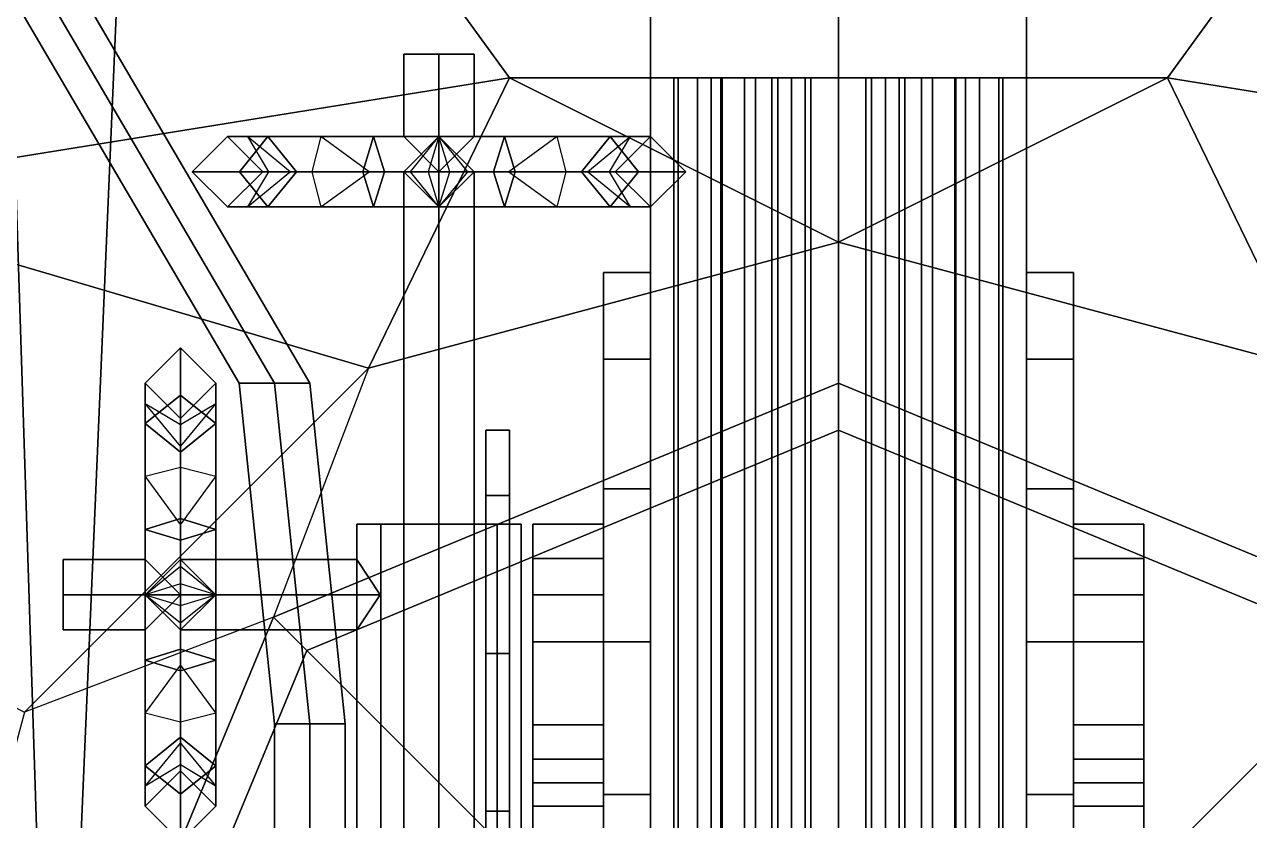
# Model space of a CAD drawing. Header units: millimetres. Extents: x -2.4 to 2.4, y -20 to 53.1.
# Drawn here: x -0.346 to 0.175, y -8.596 to -8.257 of the extents above; entities that cross this region are included whole.
import ezdxf

# ---------------------------------------------------------------- set-up
doc = ezdxf.new("R2010")
doc.units = ezdxf.units.MM
for name, color, linetype in [('gun', 1, 'Continuous'), ('sleeve', 5, 'Continuous'), ('superstructure', 3, 'Continuous'), ('turret', 2, 'Continuous')]:
    doc.layers.add(name, color=color, linetype=linetype)

msp = doc.modelspace()

# ---------------------------------------------------------------- linework, layer by layer
for points in [[(-1.04, -5.51, -0.9), (-0.19, -5.51, -0.99), (-0.33, -8.78, -0.99), (-0.77, -8.78, -0.9)], [(-0.19, -5.51, -0.99), (0, -5.51, -0.99), (0, -8.78, -0.99), (-0.33, -8.78, -0.99)], [(0.33, -8.78, -0.99), (0, -8.78, -0.99), (0, -5.51, -0.99), (0.19, -5.51, -0.99)]]:
    msp.add_3dface(points)
at = {"layer": 'gun'}
for points in [[(-0.08, -7.7, 4.27), (-0.08, -7.81, 4.27), (-0.08, -8.28, 4.55), (-0.08, -7.7, 4.55)], [(-0.08, -7.7, 4.55), (-0.08, -8.28, 4.55), (0.08, -8.28, 4.55), (0.08, -7.7, 4.55)], [(0.08, -8.28, 4.55), (0.08, -7.81, 4.27), (0.08, -7.7, 4.27), (0.08, -7.7, 4.55)], [(-0.08, -7.81, 4.27), (-0.08, -7.85, 4.23), (-0.08, -8.28, 4.23), (-0.08, -8.28, 4.55)], [(0.08, -8.28, 4.23), (0.08, -7.85, 4.23), (0.08, -7.81, 4.27), (0.08, -8.28, 4.55)], [(-0.08, -8.28, 4.23), (-0.08, -7.85, 4.23), (0.08, -7.85, 4.23), (0.08, -8.28, 4.23)], [(-0.08, -8.28, 4.55), (-0.08, -8.28, 4.23), (0.08, -8.28, 4.23), (0.08, -8.28, 4.55)], [(-0.06, -8.82, 4.29), (-0.05414, -8.82, 4.30414), (-0.05414, -8.28, 4.30414), (-0.06, -8.28, 4.29)], [(-0.05414, -8.82, 4.27586), (-0.06, -8.82, 4.29), (-0.06, -8.28, 4.29), (-0.05414, -8.28, 4.27586)], [(-0.05414, -8.82, 4.30414), (-0.04, -8.82, 4.31), (-0.04, -8.28, 4.31), (-0.05414, -8.28, 4.30414)], [(-0.04, -8.82, 4.27), (-0.05414, -8.82, 4.27586), (-0.05414, -8.28, 4.27586), (-0.04, -8.28, 4.27)], [(-0.05, -8.92, 4.39), (-0.03536, -8.92, 4.42536), (-0.03536, -8.28, 4.42536), (-0.05, -8.28, 4.39)], [(-0.03536, -8.92, 4.35464), (-0.05, -8.92, 4.39), (-0.05, -8.28, 4.39), (-0.03536, -8.28, 4.35464)], [(-0.04, -8.82, 4.31), (-0.02586, -8.82, 4.30414), (-0.02586, -8.28, 4.30414), (-0.04, -8.28, 4.31)], [(-0.02586, -8.82, 4.27586), (-0.04, -8.82, 4.27), (-0.04, -8.28, 4.27), (-0.02586, -8.28, 4.27586)], [(-0.03536, -8.92, 4.42536), (0, -8.92, 4.44), (0, -8.28, 4.44), (-0.03536, -8.28, 4.42536)], [(0, -8.92, 4.34), (-0.03536, -8.92, 4.35464), (-0.03536, -8.28, 4.35464), (0, -8.28, 4.34)], [(-0.02586, -8.82, 4.30414), (-0.02, -8.82, 4.29), (-0.02, -8.28, 4.29), (-0.02586, -8.28, 4.30414)], [(-0.02, -8.82, 4.29), (-0.02586, -8.82, 4.27586), (-0.02586, -8.28, 4.27586), (-0.02, -8.28, 4.29)], [(-0.02, -8.82, 4.5), (-0.01414, -8.82, 4.51414), (-0.01414, -8.28, 4.51414), (-0.02, -8.28, 4.5)], [(-0.01414, -8.82, 4.48586), (-0.02, -8.82, 4.5), (-0.02, -8.28, 4.5), (-0.01414, -8.28, 4.48586)], [(-0.01414, -8.82, 4.51414), (0, -8.82, 4.52), (0, -8.28, 4.52), (-0.01414, -8.28, 4.51414)], [(0, -8.82, 4.48), (-0.01414, -8.82, 4.48586), (-0.01414, -8.28, 4.48586), (0, -8.28, 4.48)], [(0, -8.82, 4.52), (0.01414, -8.82, 4.51414), (0.01414, -8.28, 4.51414), (0, -8.28, 4.52)], [(0.01414, -8.82, 4.48586), (0, -8.82, 4.48), (0, -8.28, 4.48), (0.01414, -8.28, 4.48586)], [(0, -8.92, 4.44), (0.03536, -8.92, 4.42536), (0.03536, -8.28, 4.42536), (0, -8.28, 4.44)], [(0.03536, -8.92, 4.35464), (0, -8.92, 4.34), (0, -8.28, 4.34), (0.03536, -8.28, 4.35464)], [(0.01414, -8.82, 4.51414), (0.02, -8.82, 4.5), (0.02, -8.28, 4.5), (0.01414, -8.28, 4.51414)], [(0.02, -8.82, 4.5), (0.01414, -8.82, 4.48586), (0.01414, -8.28, 4.48586), (0.02, -8.28, 4.5)], [(0.02, -8.82, 4.29), (0.02586, -8.82, 4.30414), (0.02586, -8.28, 4.30414), (0.02, -8.28, 4.29)], [(0.02586, -8.82, 4.27586), (0.02, -8.82, 4.29), (0.02, -8.28, 4.29), (0.02586, -8.28, 4.27586)], [(0.02586, -8.82, 4.30414), (0.04, -8.82, 4.31), (0.04, -8.28, 4.31), (0.02586, -8.28, 4.30414)], [(0.04, -8.82, 4.27), (0.02586, -8.82, 4.27586), (0.02586, -8.28, 4.27586), (0.04, -8.28, 4.27)], [(0.03536, -8.92, 4.42536), (0.05, -8.92, 4.39), (0.05, -8.28, 4.39), (0.03536, -8.28, 4.42536)], [(0.05, -8.92, 4.39), (0.03536, -8.92, 4.35464), (0.03536, -8.28, 4.35464), (0.05, -8.28, 4.39)], [(0.04, -8.82, 4.31), (0.05414, -8.82, 4.30414), (0.05414, -8.28, 4.30414), (0.04, -8.28, 4.31)], [(0.05414, -8.82, 4.27586), (0.04, -8.82, 4.27), (0.04, -8.28, 4.27), (0.05414, -8.28, 4.27586)], [(0.05414, -8.82, 4.30414), (0.06, -8.82, 4.29), (0.06, -8.28, 4.29), (0.05414, -8.28, 4.30414)], [(0.06, -8.82, 4.29), (0.05414, -8.82, 4.27586), (0.05414, -8.28, 4.27586), (0.06, -8.28, 4.29)]]:
    msp.add_3dface(points, dxfattribs=at)
at = {"layer": 'sleeve'}
for points in [[(-0.08, -8.73, 4.29), (-0.06828, -8.73, 4.31828), (-0.06828, -8.28, 4.31828), (-0.08, -8.28, 4.29)], [(-0.06828, -8.73, 4.26172), (-0.08, -8.73, 4.29), (-0.08, -8.28, 4.29), (-0.06828, -8.28, 4.26172)], [(-0.08, -8.28, 4.29), (-0.06828, -8.28, 4.31828), (-0.04, -8.28, 4.33), (-0.06828, -8.28, 4.26172)], [(-0.07, -8.87, 4.39), (-0.0495, -8.87, 4.4395), (-0.0495, -8.28, 4.4395), (-0.07, -8.28, 4.39)], [(-0.0495, -8.87, 4.3405), (-0.07, -8.87, 4.39), (-0.07, -8.28, 4.39), (-0.0495, -8.28, 4.3405)], [(-0.0495, -8.28, 4.4395), (0.07, -8.28, 4.39), (0.0495, -8.28, 4.3405), (-0.07, -8.28, 4.39)], [(-0.07, -8.28, 4.39), (0.0495, -8.28, 4.3405), (0, -8.28, 4.32), (-0.0495, -8.28, 4.3405)], [(-0.06828, -8.73, 4.31828), (-0.04, -8.73, 4.33), (-0.04, -8.28, 4.33), (-0.06828, -8.28, 4.31828)], [(-0.04, -8.73, 4.25), (-0.06828, -8.73, 4.26172), (-0.06828, -8.28, 4.26172), (-0.04, -8.28, 4.25)], [(-0.06828, -8.28, 4.26172), (-0.04, -8.28, 4.33), (-0.01172, -8.28, 4.31828), (-0.04, -8.28, 4.25)], [(-0.0495, -8.87, 4.4395), (0, -8.87, 4.46), (0, -8.28, 4.46), (-0.0495, -8.28, 4.4395)], [(0, -8.87, 4.32), (-0.0495, -8.87, 4.3405), (-0.0495, -8.28, 4.3405), (0, -8.28, 4.32)], [(0, -8.28, 4.46), (0.0495, -8.28, 4.4395), (0.07, -8.28, 4.39), (-0.0495, -8.28, 4.4395)], [(-0.04, -8.73, 4.5), (-0.02828, -8.73, 4.52828), (-0.02828, -8.28, 4.52828), (-0.04, -8.28, 4.5)], [(-0.02828, -8.73, 4.47172), (-0.04, -8.73, 4.5), (-0.04, -8.28, 4.5), (-0.02828, -8.28, 4.47172)], [(-0.04, -8.73, 4.33), (-0.01172, -8.73, 4.31828), (-0.01172, -8.28, 4.31828), (-0.04, -8.28, 4.33)], [(-0.01172, -8.73, 4.26172), (-0.04, -8.73, 4.25), (-0.04, -8.28, 4.25), (-0.01172, -8.28, 4.26172)], [(-0.04, -8.28, 4.5), (-0.02828, -8.28, 4.52828), (0, -8.28, 4.54), (-0.02828, -8.28, 4.47172)], [(-0.04, -8.28, 4.25), (-0.01172, -8.28, 4.31828), (0, -8.28, 4.29), (-0.01172, -8.28, 4.26172)], [(-0.02828, -8.73, 4.52828), (0, -8.73, 4.54), (0, -8.28, 4.54), (-0.02828, -8.28, 4.52828)], [(0, -8.73, 4.46), (-0.02828, -8.73, 4.47172), (-0.02828, -8.28, 4.47172), (0, -8.28, 4.46)], [(-0.02828, -8.28, 4.47172), (0, -8.28, 4.54), (0.02828, -8.28, 4.52828), (0, -8.28, 4.46)], [(-0.01172, -8.73, 4.31828), (0, -8.73, 4.29), (0, -8.28, 4.29), (-0.01172, -8.28, 4.31828)], [(0, -8.73, 4.29), (-0.01172, -8.73, 4.26172), (-0.01172, -8.28, 4.26172), (0, -8.28, 4.29)], [(0, -8.73, 4.54), (0.02828, -8.73, 4.52828), (0.02828, -8.28, 4.52828), (0, -8.28, 4.54)], [(0.02828, -8.73, 4.47172), (0, -8.73, 4.46), (0, -8.28, 4.46), (0.02828, -8.28, 4.47172)], [(0, -8.87, 4.46), (0.0495, -8.87, 4.4395), (0.0495, -8.28, 4.4395), (0, -8.28, 4.46)], [(0.0495, -8.87, 4.3405), (0, -8.87, 4.32), (0, -8.28, 4.32), (0.0495, -8.28, 4.3405)], [(0, -8.73, 4.29), (0.01172, -8.73, 4.31828), (0.01172, -8.28, 4.31828), (0, -8.28, 4.29)], [(0.01172, -8.73, 4.26172), (0, -8.73, 4.29), (0, -8.28, 4.29), (0.01172, -8.28, 4.26172)], [(0, -8.28, 4.46), (0.02828, -8.28, 4.52828), (0.04, -8.28, 4.5), (0.02828, -8.28, 4.47172)], [(0, -8.28, 4.29), (0.01172, -8.28, 4.31828), (0.04, -8.28, 4.33), (0.01172, -8.28, 4.26172)], [(0.01172, -8.73, 4.31828), (0.04, -8.73, 4.33), (0.04, -8.28, 4.33), (0.01172, -8.28, 4.31828)], [(0.04, -8.73, 4.25), (0.01172, -8.73, 4.26172), (0.01172, -8.28, 4.26172), (0.04, -8.28, 4.25)], [(0.01172, -8.28, 4.26172), (0.04, -8.28, 4.33), (0.06828, -8.28, 4.31828), (0.04, -8.28, 4.25)], [(0.02828, -8.73, 4.52828), (0.04, -8.73, 4.5), (0.04, -8.28, 4.5), (0.02828, -8.28, 4.52828)], [(0.04, -8.73, 4.5), (0.02828, -8.73, 4.47172), (0.02828, -8.28, 4.47172), (0.04, -8.28, 4.5)], [(0.04, -8.73, 4.33), (0.06828, -8.73, 4.31828), (0.06828, -8.28, 4.31828), (0.04, -8.28, 4.33)], [(0.06828, -8.73, 4.26172), (0.04, -8.73, 4.25), (0.04, -8.28, 4.25), (0.06828, -8.28, 4.26172)], [(0.04, -8.28, 4.25), (0.06828, -8.28, 4.31828), (0.08, -8.28, 4.29), (0.06828, -8.28, 4.26172)], [(0.0495, -8.87, 4.4395), (0.07, -8.87, 4.39), (0.07, -8.28, 4.39), (0.0495, -8.28, 4.4395)], [(0.07, -8.87, 4.39), (0.0495, -8.87, 4.3405), (0.0495, -8.28, 4.3405), (0.07, -8.28, 4.39)], [(0.06828, -8.73, 4.31828), (0.08, -8.73, 4.29), (0.08, -8.28, 4.29), (0.06828, -8.28, 4.31828)], [(0.08, -8.73, 4.29), (0.06828, -8.73, 4.26172), (0.06828, -8.28, 4.26172), (0.08, -8.28, 4.29)], [(-0.1, -8.36294, 4.28494), (-0.1, -8.64021, 4.22979), (-0.1, -8.67706, 4.28494), (-0.1, -8.52, 4.4)], [(-0.1, -8.39979, 4.22979), (-0.1, -8.58506, 4.19294), (-0.1, -8.64021, 4.22979), (-0.1, -8.36294, 4.28494)], [(-0.1, -8.39979, 4.22979), (-0.1, -8.36294, 4.28494), (-0.08, -8.36294, 4.28494), (-0.08, -8.39979, 4.22979)], [(-0.1, -8.36294, 4.28494), (-0.1, -8.52, 4.4), (-0.08, -8.52, 4.4), (-0.08, -8.36294, 4.28494)], [(-0.08, -8.67706, 4.28494), (-0.08, -8.39979, 4.22979), (-0.08, -8.36294, 4.28494), (-0.08, -8.69, 4.31)], [(-0.08, -8.69, 4.31), (-0.08, -8.36294, 4.28494), (-0.08, -8.52, 4.4)], [(0.08, -8.39979, 4.22979), (0.08, -8.36294, 4.28494), (0.1, -8.36294, 4.28494), (0.1, -8.39979, 4.22979)], [(0.08, -8.36294, 4.28494), (0.08, -8.52, 4.4), (0.1, -8.52, 4.4), (0.1, -8.36294, 4.28494)], [(0.08, -8.39979, 4.22979), (0.08, -8.58506, 4.19294), (0.08, -8.64021, 4.22979), (0.08, -8.36294, 4.28494)], [(0.08, -8.36294, 4.28494), (0.08, -8.64021, 4.22979), (0.08, -8.67706, 4.28494), (0.08, -8.52, 4.4)], [(0.1, -8.67706, 4.28494), (0.1, -8.39979, 4.22979), (0.1, -8.36294, 4.28494), (0.1, -8.69, 4.31)], [(0.1, -8.69, 4.31), (0.1, -8.36294, 4.28494), (0.1, -8.52, 4.4)], [(-0.1, -8.45494, 4.19294), (-0.1, -8.52, 4.18), (-0.1, -8.58506, 4.19294), (-0.1, -8.39979, 4.22979)], [(-0.1, -8.45494, 4.19294), (-0.1, -8.39979, 4.22979), (-0.08, -8.39979, 4.22979), (-0.08, -8.45494, 4.19294)], [(-0.08, -8.64021, 4.22979), (-0.08, -8.45494, 4.19294), (-0.08, -8.39979, 4.22979), (-0.08, -8.67706, 4.28494)], [(0.08, -8.45494, 4.19294), (0.08, -8.39979, 4.22979), (0.1, -8.39979, 4.22979), (0.1, -8.45494, 4.19294)], [(0.08, -8.45494, 4.19294), (0.08, -8.52, 4.18), (0.08, -8.58506, 4.19294), (0.08, -8.39979, 4.22979)], [(0.1, -8.64021, 4.22979), (0.1, -8.45494, 4.19294), (0.1, -8.39979, 4.22979), (0.1, -8.67706, 4.28494)], [(-0.15, -8.43, 4.4), (-0.15, -8.45782, 4.46718), (-0.14, -8.45782, 4.46718), (-0.14, -8.43, 4.4)], [(-0.15, -8.45782, 4.33282), (-0.15, -8.43, 4.4), (-0.14, -8.43, 4.4), (-0.14, -8.45782, 4.33282)], [(-0.15, -8.43, 4.4), (-0.15, -8.59218, 4.33282), (-0.15, -8.62, 4.4), (-0.15, -8.45782, 4.46718)], [(-0.15, -8.45782, 4.33282), (-0.15, -8.525, 4.305), (-0.15, -8.59218, 4.33282), (-0.15, -8.43, 4.4)], [(-0.14, -8.59218, 4.46718), (-0.14, -8.43, 4.4), (-0.14, -8.45782, 4.46718), (-0.14, -8.525, 4.495)], [(-0.14, -8.62, 4.4), (-0.14, -8.45782, 4.33282), (-0.14, -8.43, 4.4), (-0.14, -8.59218, 4.46718)], [(-0.1, -8.52, 4.18), (-0.1, -8.45494, 4.19294), (-0.08, -8.45494, 4.19294), (-0.08, -8.52, 4.18)], [(-0.08, -8.58506, 4.19294), (-0.08, -8.52, 4.18), (-0.08, -8.45494, 4.19294), (-0.08, -8.64021, 4.22979)], [(0.08, -8.52, 4.18), (0.08, -8.45494, 4.19294), (0.1, -8.45494, 4.19294), (0.1, -8.52, 4.18)], [(0.1, -8.58506, 4.19294), (0.1, -8.52, 4.18), (0.1, -8.45494, 4.19294), (0.1, -8.64021, 4.22979)], [(-0.15, -8.45782, 4.46718), (-0.15, -8.525, 4.495), (-0.14, -8.525, 4.495), (-0.14, -8.45782, 4.46718)], [(-0.15, -8.525, 4.305), (-0.15, -8.45782, 4.33282), (-0.14, -8.45782, 4.33282), (-0.14, -8.525, 4.305)], [(-0.15, -8.45782, 4.46718), (-0.15, -8.62, 4.4), (-0.15, -8.59218, 4.46718), (-0.15, -8.525, 4.495)], [(-0.14, -8.59218, 4.33282), (-0.14, -8.525, 4.305), (-0.14, -8.45782, 4.33282), (-0.14, -8.62, 4.4)], [(-0.1, -8.52, 4.4), (-0.1, -8.67706, 4.28494), (-0.1, -8.69, 4.31)], [(-0.1, -8.58506, 4.19294), (-0.1, -8.52, 4.18), (-0.08, -8.52, 4.18), (-0.08, -8.58506, 4.19294)], [(-0.1, -8.52, 4.4), (-0.1, -8.69, 4.31), (-0.08, -8.69, 4.31), (-0.08, -8.52, 4.4)], [(0.08, -8.58506, 4.19294), (0.08, -8.52, 4.18), (0.1, -8.52, 4.18), (0.1, -8.58506, 4.19294)], [(0.08, -8.52, 4.4), (0.08, -8.69, 4.31), (0.1, -8.69, 4.31), (0.1, -8.52, 4.4)], [(0.08, -8.52, 4.4), (0.08, -8.67706, 4.28494), (0.08, -8.69, 4.31)], [(-0.15, -8.525, 4.495), (-0.15, -8.59218, 4.46718), (-0.14, -8.59218, 4.46718), (-0.14, -8.525, 4.495)], [(-0.15, -8.59218, 4.33282), (-0.15, -8.525, 4.305), (-0.14, -8.525, 4.305), (-0.14, -8.59218, 4.33282)], [(-0.1, -8.64021, 4.22979), (-0.1, -8.58506, 4.19294), (-0.08, -8.58506, 4.19294), (-0.08, -8.64021, 4.22979)], [(0.08, -8.64021, 4.22979), (0.08, -8.58506, 4.19294), (0.1, -8.58506, 4.19294), (0.1, -8.64021, 4.22979)], [(-0.15, -8.59218, 4.46718), (-0.15, -8.62, 4.4), (-0.14, -8.62, 4.4), (-0.14, -8.59218, 4.46718)], [(-0.15, -8.62, 4.4), (-0.15, -8.59218, 4.33282), (-0.14, -8.59218, 4.33282), (-0.14, -8.62, 4.4)]]:
    msp.add_3dface(points, dxfattribs=at)
at = {"layer": 'superstructure'}
for points in [[(-0.59, -1.14, 7.41), (-0.6, -1.15, 7.4), (-0.01, -19.56, 4.4), (0, -19.55, 4.41163)], [(-0.6, -1.15, 7.4), (-0.59, -1.14, 7.39), (0, -19.55, 4.39163), (-0.01, -19.56, 4.4)], [(-0.58, -1.15, 7.4), (-0.59, -1.14, 7.41), (0, -19.55, 4.41163), (0.01, -19.56, 4.4)], [(-0.59, -1.14, 7.39), (-0.58, -1.15, 7.4), (0.01, -19.56, 4.4), (0, -19.55, 4.39163)], [(0.59, -1.14, 7.41), (0.58, -1.15, 7.4), (-0.01, -19.56, 4.4), (0, -19.55, 4.41163)], [(0.58, -1.15, 7.4), (0.59, -1.14, 7.39), (0, -19.55, 4.39163), (-0.01, -19.56, 4.4)], [(0.6, -1.15, 7.4), (0.59, -1.14, 7.41), (0, -19.55, 4.41163), (0.01, -19.56, 4.4)], [(0.59, -1.14, 7.39), (0.6, -1.15, 7.4), (0.01, -19.56, 4.4), (0, -19.55, 4.39163)], [(-0.3, -8.06, 2.93), (-0.6, -8.16, 2.93), (-0.45, -8.33, 3.38), (-0.14, -8.28, 3.38)], [(0.3, -8.06, 2.93), (-0.3, -8.06, 2.93), (-0.14, -8.28, 3.38), (0.14, -8.28, 3.38)], [(0.6, -8.16, 2.93), (0.3, -8.06, 2.93), (0.14, -8.28, 3.38), (0.45, -8.33, 3.38)], [(-0.14, -8.28, 3.38), (-0.45, -8.33, 3.38), (-0.2, -8.40359, 3.38)], [(0, -8.35, 3.38), (-0.14, -8.28, 3.38), (-0.2, -8.40359, 3.38)], [(0.14, -8.28, 3.38), (-0.14, -8.28, 3.38), (0, -8.35, 3.38)], [(0.2, -8.40359, 3.38), (0.14, -8.28, 3.38), (0, -8.35, 3.38)], [(0.2, -8.40359, 3.38), (0.45, -8.33, 3.38), (0.14, -8.28, 3.38)], [(-0.45, -8.33, 3.38), (-0.62, -8.41, 3.38), (-0.34641, -8.55, 3.38), (-0.2, -8.40359, 3.38)], [(0, -8.35, 3.4), (-0.2, -8.40359, 3.4), (-0.24042, -8.50958, 3.4), (0, -8.41, 3.4)], [(0, -8.35, 3.38), (-0.2, -8.40359, 3.38), (-0.2, -8.40359, 3.4), (0, -8.35, 3.4)], [(0.2, -8.40359, 3.38), (0, -8.35, 3.38), (0, -8.35, 3.4), (0.2, -8.40359, 3.4)], [(0.2, -8.40359, 3.4), (0, -8.35, 3.4), (0, -8.41, 3.4), (0.24042, -8.50958, 3.4)], [(-0.2, -8.40359, 3.38), (-0.34641, -8.55, 3.38), (-0.34641, -8.55, 3.4), (-0.2, -8.40359, 3.4)], [(0, -8.41, 3.4), (-0.24042, -8.50958, 3.4), (-0.22627, -8.52373, 3.43), (0, -8.43, 3.43)], [(0.24042, -8.50958, 3.4), (0, -8.41, 3.4), (0, -8.43, 3.43), (0.22627, -8.52373, 3.43)], [(0, -8.43, 3.43), (-0.22627, -8.52373, 3.43), (-0.08485, -8.66515, 3.95), (0, -8.63, 3.95)], [(0.22627, -8.52373, 3.43), (0, -8.43, 3.43), (0, -8.63, 3.95), (0.08485, -8.66515, 3.95)], [(-0.34641, -8.55, 3.4), (-0.4, -8.75, 3.4), (-0.34, -8.75, 3.4), (-0.24042, -8.50958, 3.4)], [(-0.24042, -8.50958, 3.4), (-0.34, -8.75, 3.4), (-0.32, -8.75, 3.43), (-0.22627, -8.52373, 3.43)], [(-0.22627, -8.52373, 3.43), (-0.32, -8.75, 3.43), (-0.12, -8.75, 3.95), (-0.08485, -8.66515, 3.95)], [(0.32, -8.75, 3.43), (0.22627, -8.52373, 3.43), (0.08485, -8.66515, 3.95), (0.12, -8.75, 3.95)]]:
    msp.add_3dface(points, dxfattribs=at)
at = {"layer": 'turret'}
for points in [[(-0.255, -8.41, 4.06), (-0.24, -8.41, 4.075), (-0.545, -7.89, 4.11), (-0.56, -7.89, 4.095)], [(-0.24, -8.41, 4.045), (-0.255, -8.41, 4.06), (-0.56, -7.89, 4.095), (-0.545, -7.89, 4.08)], [(-0.24, -8.41, 4.075), (-0.225, -8.41, 4.06), (-0.53, -7.89, 4.095), (-0.545, -7.89, 4.11)], [(-0.225, -8.41, 4.06), (-0.24, -8.41, 4.045), (-0.545, -7.89, 4.08), (-0.53, -7.89, 4.095)], [(-0.155, -8.27, 4.18), (-0.17, -8.27, 4.165), (-0.185, -8.27, 4.18), (-0.17, -8.27, 4.195)], [(-0.185, -8.27, 4.18), (-0.17, -8.27, 4.165), (-0.17, -8.32, 4.165), (-0.185, -8.305, 4.18)], [(-0.17, -8.27, 4.195), (-0.185, -8.27, 4.18), (-0.185, -8.305, 4.18), (-0.17, -8.32, 4.195)], [(-0.17, -8.27, 4.165), (-0.155, -8.27, 4.18), (-0.155, -8.305, 4.18), (-0.17, -8.32, 4.165)], [(-0.155, -8.27, 4.18), (-0.17, -8.27, 4.195), (-0.17, -8.32, 4.195), (-0.155, -8.305, 4.18)], [(-0.26, -8.305, 4.095), (-0.275, -8.32, 4.095), (-0.25495, -8.32, 4.15672), (-0.24281, -8.305, 4.1479)], [(-0.24281, -8.305, 4.0421), (-0.25495, -8.32, 4.03328), (-0.275, -8.32, 4.095), (-0.26, -8.305, 4.095)], [(-0.245, -8.32, 4.095), (-0.26, -8.305, 4.095), (-0.24281, -8.305, 4.1479), (-0.23068, -8.32, 4.13908)], [(-0.23068, -8.32, 4.05092), (-0.24281, -8.305, 4.0421), (-0.26, -8.305, 4.095), (-0.245, -8.32, 4.095)], [(-0.24281, -8.305, 4.1479), (-0.25495, -8.32, 4.15672), (-0.20245, -8.32, 4.19486), (-0.19781, -8.305, 4.1806)], [(-0.19781, -8.305, 4.0094), (-0.20245, -8.32, 3.99514), (-0.25495, -8.32, 4.03328), (-0.24281, -8.305, 4.0421)], [(-0.16536, -8.32, 4.10927), (-0.17, -8.305, 4.095), (-0.25141, -8.305, 4.12145), (-0.2332, -8.32, 4.13131)], [(-0.17, -8.305, 4.095), (-0.17464, -8.32, 4.08073), (-0.24247, -8.32, 4.10278), (-0.25141, -8.305, 4.12145)], [(-0.23068, -8.32, 4.13908), (-0.24281, -8.305, 4.1479), (-0.19781, -8.305, 4.1806), (-0.19318, -8.32, 4.16633)], [(-0.19318, -8.32, 4.02367), (-0.19781, -8.305, 4.0094), (-0.24281, -8.305, 4.0421), (-0.23068, -8.32, 4.05092)], [(-0.18214, -8.32, 4.10382), (-0.17, -8.305, 4.095), (-0.22031, -8.305, 4.02575), (-0.22406, -8.32, 4.04611)], [(-0.17, -8.305, 4.095), (-0.15786, -8.32, 4.08618), (-0.19979, -8.32, 4.02848), (-0.22031, -8.305, 4.02575)], [(-0.19781, -8.305, 4.1806), (-0.20245, -8.32, 4.19486), (-0.13755, -8.32, 4.19486), (-0.14219, -8.305, 4.1806)], [(-0.14219, -8.305, 4.0094), (-0.13755, -8.32, 3.99514), (-0.20245, -8.32, 3.99514), (-0.19781, -8.305, 4.0094)], [(-0.19318, -8.32, 4.16633), (-0.19781, -8.305, 4.1806), (-0.14219, -8.305, 4.1806), (-0.14682, -8.32, 4.16633)], [(-0.14682, -8.32, 4.02367), (-0.14219, -8.305, 4.0094), (-0.19781, -8.305, 4.0094), (-0.19318, -8.32, 4.02367)], [(-0.17, -8.305, 4.095), (-0.185, -8.32, 4.095), (-0.185, -8.32, 4.16633), (-0.17, -8.305, 4.1806)], [(-0.18214, -8.32, 4.08618), (-0.17, -8.305, 4.095), (-0.11969, -8.305, 4.02575), (-0.14021, -8.32, 4.02848)], [(-0.17, -8.305, 4.095), (-0.17464, -8.32, 4.10927), (-0.1068, -8.32, 4.13131), (-0.08859, -8.305, 4.12145)], [(-0.16536, -8.32, 4.08073), (-0.17, -8.305, 4.095), (-0.08859, -8.305, 4.12145), (-0.09753, -8.32, 4.10278)], [(-0.17, -8.305, 4.095), (-0.15786, -8.32, 4.10382), (-0.11594, -8.32, 4.04611), (-0.11969, -8.305, 4.02575)], [(-0.155, -8.32, 4.095), (-0.17, -8.305, 4.095), (-0.17, -8.305, 4.1806), (-0.155, -8.32, 4.16633)], [(-0.14682, -8.32, 4.16633), (-0.14219, -8.305, 4.1806), (-0.09719, -8.305, 4.1479), (-0.10932, -8.32, 4.13908)], [(-0.10932, -8.32, 4.05092), (-0.09719, -8.305, 4.0421), (-0.14219, -8.305, 4.0094), (-0.14682, -8.32, 4.02367)], [(-0.14219, -8.305, 4.1806), (-0.13755, -8.32, 4.19486), (-0.08505, -8.32, 4.15672), (-0.09719, -8.305, 4.1479)], [(-0.09719, -8.305, 4.0421), (-0.08505, -8.32, 4.03328), (-0.13755, -8.32, 3.99514), (-0.14219, -8.305, 4.0094)], [(-0.10932, -8.32, 4.13908), (-0.09719, -8.305, 4.1479), (-0.08, -8.305, 4.095), (-0.095, -8.32, 4.095)], [(-0.095, -8.32, 4.095), (-0.08, -8.305, 4.095), (-0.09719, -8.305, 4.0421), (-0.10932, -8.32, 4.05092)], [(-0.09719, -8.305, 4.1479), (-0.08505, -8.32, 4.15672), (-0.065, -8.32, 4.095), (-0.08, -8.305, 4.095)], [(-0.08, -8.305, 4.095), (-0.065, -8.32, 4.095), (-0.08505, -8.32, 4.03328), (-0.09719, -8.305, 4.0421)], [(-0.275, -8.32, 4.095), (-0.26, -8.335, 4.095), (-0.24281, -8.335, 4.1479), (-0.25495, -8.32, 4.15672)], [(-0.25495, -8.32, 4.03328), (-0.24281, -8.335, 4.0421), (-0.26, -8.335, 4.095), (-0.275, -8.32, 4.095)], [(-0.26, -8.335, 4.095), (-0.245, -8.32, 4.095), (-0.23068, -8.32, 4.13908), (-0.24281, -8.335, 4.1479)], [(-0.24281, -8.335, 4.0421), (-0.23068, -8.32, 4.05092), (-0.245, -8.32, 4.095), (-0.26, -8.335, 4.095)], [(-0.25495, -8.32, 4.15672), (-0.24281, -8.335, 4.1479), (-0.19781, -8.335, 4.1806), (-0.20245, -8.32, 4.19486)], [(-0.20245, -8.32, 3.99514), (-0.19781, -8.335, 4.0094), (-0.24281, -8.335, 4.0421), (-0.25495, -8.32, 4.03328)], [(-0.17, -8.335, 4.095), (-0.16536, -8.32, 4.10927), (-0.2332, -8.32, 4.13131), (-0.25141, -8.335, 4.12145)], [(-0.17464, -8.32, 4.08073), (-0.17, -8.335, 4.095), (-0.25141, -8.335, 4.12145), (-0.24247, -8.32, 4.10278)], [(-0.24281, -8.335, 4.1479), (-0.23068, -8.32, 4.13908), (-0.19318, -8.32, 4.16633), (-0.19781, -8.335, 4.1806)], [(-0.19781, -8.335, 4.0094), (-0.19318, -8.32, 4.02367), (-0.23068, -8.32, 4.05092), (-0.24281, -8.335, 4.0421)], [(-0.17, -8.335, 4.095), (-0.18214, -8.32, 4.10382), (-0.22406, -8.32, 4.04611), (-0.22031, -8.335, 4.02575)], [(-0.15786, -8.32, 4.08618), (-0.17, -8.335, 4.095), (-0.22031, -8.335, 4.02575), (-0.19979, -8.32, 4.02848)], [(-0.20245, -8.32, 4.19486), (-0.19781, -8.335, 4.1806), (-0.14219, -8.335, 4.1806), (-0.13755, -8.32, 4.19486)], [(-0.13755, -8.32, 3.99514), (-0.14219, -8.335, 4.0094), (-0.19781, -8.335, 4.0094), (-0.20245, -8.32, 3.99514)], [(-0.19781, -8.335, 4.1806), (-0.19318, -8.32, 4.16633), (-0.14682, -8.32, 4.16633), (-0.14219, -8.335, 4.1806)], [(-0.14219, -8.335, 4.0094), (-0.14682, -8.32, 4.02367), (-0.19318, -8.32, 4.02367), (-0.19781, -8.335, 4.0094)], [(-0.185, -8.32, 4.095), (-0.17, -8.32, 4.08), (-0.17, -8.625, 4.08), (-0.185, -8.625, 4.095)], [(-0.17, -8.32, 4.11), (-0.185, -8.32, 4.095), (-0.185, -8.625, 4.095), (-0.17, -8.625, 4.11)], [(-0.185, -8.32, 4.095), (-0.17, -8.335, 4.095), (-0.17, -8.335, 4.1806), (-0.185, -8.32, 4.16633)], [(-0.17, -8.335, 4.095), (-0.18214, -8.32, 4.08618), (-0.14021, -8.32, 4.02848), (-0.11969, -8.335, 4.02575)], [(-0.17464, -8.32, 4.10927), (-0.17, -8.335, 4.095), (-0.08859, -8.335, 4.12145), (-0.1068, -8.32, 4.13131)], [(-0.17, -8.32, 4.08), (-0.155, -8.32, 4.095), (-0.155, -8.625, 4.095), (-0.17, -8.625, 4.08)], [(-0.155, -8.32, 4.095), (-0.17, -8.32, 4.11), (-0.17, -8.625, 4.11), (-0.155, -8.625, 4.095)], [(-0.17, -8.335, 4.095), (-0.16536, -8.32, 4.08073), (-0.09753, -8.32, 4.10278), (-0.08859, -8.335, 4.12145)], [(-0.15786, -8.32, 4.10382), (-0.17, -8.335, 4.095), (-0.11969, -8.335, 4.02575), (-0.11594, -8.32, 4.04611)], [(-0.17, -8.335, 4.095), (-0.155, -8.32, 4.095), (-0.155, -8.32, 4.16633), (-0.17, -8.335, 4.1806)], [(-0.14219, -8.335, 4.1806), (-0.14682, -8.32, 4.16633), (-0.10932, -8.32, 4.13908), (-0.09719, -8.335, 4.1479)], [(-0.09719, -8.335, 4.0421), (-0.10932, -8.32, 4.05092), (-0.14682, -8.32, 4.02367), (-0.14219, -8.335, 4.0094)], [(-0.13755, -8.32, 4.19486), (-0.14219, -8.335, 4.1806), (-0.09719, -8.335, 4.1479), (-0.08505, -8.32, 4.15672)], [(-0.08505, -8.32, 4.03328), (-0.09719, -8.335, 4.0421), (-0.14219, -8.335, 4.0094), (-0.13755, -8.32, 3.99514)], [(-0.09719, -8.335, 4.1479), (-0.10932, -8.32, 4.13908), (-0.095, -8.32, 4.095), (-0.08, -8.335, 4.095)], [(-0.08, -8.335, 4.095), (-0.095, -8.32, 4.095), (-0.10932, -8.32, 4.05092), (-0.09719, -8.335, 4.0421)], [(-0.08505, -8.32, 4.15672), (-0.09719, -8.335, 4.1479), (-0.08, -8.335, 4.095), (-0.065, -8.32, 4.095)], [(-0.065, -8.32, 4.095), (-0.08, -8.335, 4.095), (-0.09719, -8.335, 4.0421), (-0.08505, -8.32, 4.03328)], [(-0.295, -8.41, 4.195), (-0.28, -8.395, 4.195), (-0.28, -8.41505, 4.13328), (-0.295, -8.42719, 4.1421)], [(-0.295, -8.42719, 4.2479), (-0.28, -8.41505, 4.25672), (-0.28, -8.395, 4.195), (-0.295, -8.41, 4.195)], [(-0.28, -8.395, 4.195), (-0.265, -8.41, 4.195), (-0.265, -8.42719, 4.1421), (-0.28, -8.41505, 4.13328)], [(-0.28, -8.41505, 4.25672), (-0.265, -8.42719, 4.2479), (-0.265, -8.41, 4.195), (-0.28, -8.395, 4.195)], [(-0.28, -8.425, 4.195), (-0.295, -8.41, 4.195), (-0.295, -8.42719, 4.1421), (-0.28, -8.43932, 4.15092)], [(-0.28, -8.43932, 4.23908), (-0.295, -8.42719, 4.2479), (-0.295, -8.41, 4.195), (-0.28, -8.425, 4.195)], [(-0.265, -8.41, 4.195), (-0.28, -8.425, 4.195), (-0.28, -8.43932, 4.15092), (-0.265, -8.42719, 4.1421)], [(-0.265, -8.42719, 4.2479), (-0.28, -8.43932, 4.23908), (-0.28, -8.425, 4.195), (-0.265, -8.41, 4.195)], [(-0.24, -8.555, 4.06), (-0.225, -8.555, 4.075), (-0.24, -8.41, 4.075), (-0.255, -8.41, 4.06)], [(-0.225, -8.555, 4.045), (-0.24, -8.555, 4.06), (-0.255, -8.41, 4.06), (-0.24, -8.41, 4.045)], [(-0.225, -8.555, 4.075), (-0.21, -8.555, 4.06), (-0.225, -8.41, 4.06), (-0.24, -8.41, 4.075)], [(-0.21, -8.555, 4.06), (-0.225, -8.555, 4.045), (-0.24, -8.41, 4.045), (-0.225, -8.41, 4.06)], [(-0.295, -8.42719, 4.1421), (-0.28, -8.41505, 4.13328), (-0.28, -8.46755, 4.09514), (-0.295, -8.47219, 4.1094)], [(-0.295, -8.47219, 4.2806), (-0.28, -8.46755, 4.29486), (-0.28, -8.41505, 4.25672), (-0.295, -8.42719, 4.2479)], [(-0.295, -8.5, 4.195), (-0.28, -8.50464, 4.20927), (-0.28, -8.4368, 4.23131), (-0.295, -8.41859, 4.22145)], [(-0.28, -8.49536, 4.18073), (-0.295, -8.5, 4.195), (-0.295, -8.41859, 4.22145), (-0.28, -8.42753, 4.20278)], [(-0.28, -8.41505, 4.13328), (-0.265, -8.42719, 4.1421), (-0.265, -8.47219, 4.1094), (-0.28, -8.46755, 4.09514)], [(-0.28, -8.46755, 4.29486), (-0.265, -8.47219, 4.2806), (-0.265, -8.42719, 4.2479), (-0.28, -8.41505, 4.25672)], [(-0.28, -8.50464, 4.20927), (-0.265, -8.5, 4.195), (-0.265, -8.41859, 4.22145), (-0.28, -8.4368, 4.23131)], [(-0.265, -8.5, 4.195), (-0.28, -8.49536, 4.18073), (-0.28, -8.42753, 4.20278), (-0.265, -8.41859, 4.22145)], [(-0.28, -8.43932, 4.15092), (-0.295, -8.42719, 4.1421), (-0.295, -8.47219, 4.1094), (-0.28, -8.47682, 4.12367)], [(-0.28, -8.47682, 4.26633), (-0.295, -8.47219, 4.2806), (-0.295, -8.42719, 4.2479), (-0.28, -8.43932, 4.23908)], [(-0.265, -8.42719, 4.1421), (-0.28, -8.43932, 4.15092), (-0.28, -8.47682, 4.12367), (-0.265, -8.47219, 4.1094)], [(-0.265, -8.47219, 4.2806), (-0.28, -8.47682, 4.26633), (-0.28, -8.43932, 4.23908), (-0.265, -8.42719, 4.2479)], [(-0.295, -8.5, 4.195), (-0.28, -8.48786, 4.20382), (-0.28, -8.44594, 4.14611), (-0.295, -8.44969, 4.12575)], [(-0.28, -8.48786, 4.20382), (-0.265, -8.5, 4.195), (-0.265, -8.44969, 4.12575), (-0.28, -8.44594, 4.14611)], [(-0.28, -8.51214, 4.18618), (-0.295, -8.5, 4.195), (-0.295, -8.44969, 4.12575), (-0.28, -8.47021, 4.12848)], [(-0.265, -8.5, 4.195), (-0.28, -8.51214, 4.18618), (-0.28, -8.47021, 4.12848), (-0.265, -8.44969, 4.12575)], [(-0.295, -8.47219, 4.1094), (-0.28, -8.46755, 4.09514), (-0.28, -8.53245, 4.09514), (-0.295, -8.52781, 4.1094)], [(-0.295, -8.52781, 4.2806), (-0.28, -8.53245, 4.29486), (-0.28, -8.46755, 4.29486), (-0.295, -8.47219, 4.2806)], [(-0.28, -8.46755, 4.09514), (-0.265, -8.47219, 4.1094), (-0.265, -8.52781, 4.1094), (-0.28, -8.53245, 4.09514)], [(-0.28, -8.53245, 4.29486), (-0.265, -8.52781, 4.2806), (-0.265, -8.47219, 4.2806), (-0.28, -8.46755, 4.29486)], [(-0.205, -8.79, 4.195), (-0.19475, -8.79, 4.21975), (-0.19475, -8.47, 4.21975), (-0.205, -8.47, 4.195)], [(-0.19475, -8.79, 4.17025), (-0.205, -8.79, 4.195), (-0.205, -8.47, 4.195), (-0.19475, -8.47, 4.17025)], [(-0.205, -8.47, 4.195), (-0.19475, -8.47, 4.21975), (-0.17, -8.47, 4.23), (-0.19475, -8.47, 4.17025)], [(-0.19475, -8.79, 4.21975), (-0.17, -8.79, 4.23), (-0.17, -8.47, 4.23), (-0.19475, -8.47, 4.21975)], [(-0.17, -8.79, 4.16), (-0.19475, -8.79, 4.17025), (-0.19475, -8.47, 4.17025), (-0.17, -8.47, 4.16)], [(-0.19475, -8.47, 4.17025), (-0.17, -8.47, 4.23), (-0.14525, -8.47, 4.21975), (-0.17, -8.47, 4.16)], [(-0.17, -8.79, 4.23), (-0.14525, -8.79, 4.21975), (-0.14525, -8.47, 4.21975), (-0.17, -8.47, 4.23)], [(-0.14525, -8.79, 4.17025), (-0.17, -8.79, 4.16), (-0.17, -8.47, 4.16), (-0.14525, -8.47, 4.17025)], [(-0.17, -8.47, 4.16), (-0.14525, -8.47, 4.21975), (-0.135, -8.47, 4.195), (-0.14525, -8.47, 4.17025)], [(-0.14525, -8.79, 4.21975), (-0.135, -8.79, 4.195), (-0.135, -8.47, 4.195), (-0.14525, -8.47, 4.21975)], [(-0.135, -8.79, 4.195), (-0.14525, -8.79, 4.17025), (-0.14525, -8.47, 4.17025), (-0.135, -8.47, 4.195)], [(-0.13, -8.47, 4.38), (-0.13, -8.5, 4.33), (-0.13, -8.71, 4.33), (-0.13, -8.58, 4.38)], [(-0.1, -8.47, 4.38), (-0.1, -8.5, 4.33), (-0.13, -8.5, 4.33), (-0.13, -8.47, 4.38)], [(-0.13, -8.47, 4.4), (-0.13, -8.47, 4.38), (-0.13, -8.58, 4.38), (-0.13, -8.57, 4.4)], [(-0.1, -8.47, 4.4), (-0.1, -8.47, 4.38), (-0.13, -8.47, 4.38), (-0.13, -8.47, 4.4)], [(-0.13, -8.47, 4.4), (-0.13, -8.48464, 4.43536), (-0.1, -8.48464, 4.43536), (-0.1, -8.47, 4.4)], [(-0.13, -8.48464, 4.43536), (-0.13, -8.47, 4.4), (-0.13, -8.57, 4.4), (-0.13, -8.55536, 4.43536)], [(-0.1, -8.71, 4.33), (-0.1, -8.5, 4.33), (-0.1, -8.47, 4.38), (-0.1, -8.58, 4.38)], [(-0.1, -8.58, 4.38), (-0.1, -8.47, 4.38), (-0.1, -8.47, 4.4), (-0.1, -8.57, 4.4)], [(-0.1, -8.57, 4.4), (-0.1, -8.47, 4.4), (-0.1, -8.48464, 4.43536), (-0.1, -8.55536, 4.43536)], [(0.13, -8.47, 4.38), (0.13, -8.5, 4.33), (0.1, -8.5, 4.33), (0.1, -8.47, 4.38)], [(0.1, -8.47, 4.38), (0.1, -8.5, 4.33), (0.1, -8.71, 4.33), (0.1, -8.58, 4.38)], [(0.13, -8.47, 4.4), (0.13, -8.47, 4.38), (0.1, -8.47, 4.38), (0.1, -8.47, 4.4)], [(0.1, -8.47, 4.4), (0.1, -8.47, 4.38), (0.1, -8.58, 4.38), (0.1, -8.57, 4.4)], [(0.1, -8.47, 4.4), (0.1, -8.48464, 4.43536), (0.13, -8.48464, 4.43536), (0.13, -8.47, 4.4)], [(0.1, -8.48464, 4.43536), (0.1, -8.47, 4.4), (0.1, -8.57, 4.4), (0.1, -8.55536, 4.43536)], [(0.13, -8.71, 4.33), (0.13, -8.5, 4.33), (0.13, -8.47, 4.38), (0.13, -8.58, 4.38)], [(0.13, -8.58, 4.38), (0.13, -8.47, 4.38), (0.13, -8.47, 4.4), (0.13, -8.57, 4.4)], [(0.13, -8.57, 4.4), (0.13, -8.47, 4.4), (0.13, -8.48464, 4.43536), (0.13, -8.55536, 4.43536)], [(-0.28, -8.47682, 4.12367), (-0.295, -8.47219, 4.1094), (-0.295, -8.52781, 4.1094), (-0.28, -8.52318, 4.12367)], [(-0.28, -8.52318, 4.26633), (-0.295, -8.52781, 4.2806), (-0.295, -8.47219, 4.2806), (-0.28, -8.47682, 4.26633)], [(-0.265, -8.47219, 4.1094), (-0.28, -8.47682, 4.12367), (-0.28, -8.52318, 4.12367), (-0.265, -8.52781, 4.1094)], [(-0.265, -8.52781, 4.2806), (-0.28, -8.52318, 4.26633), (-0.28, -8.47682, 4.26633), (-0.265, -8.47219, 4.2806)], [(-0.33, -8.485, 4.28), (-0.33, -8.5, 4.295), (-0.28, -8.5, 4.295), (-0.295, -8.485, 4.28)], [(-0.33, -8.5, 4.265), (-0.33, -8.485, 4.28), (-0.295, -8.485, 4.28), (-0.28, -8.5, 4.265)], [(-0.33, -8.485, 4.28), (-0.33, -8.5, 4.265), (-0.33, -8.515, 4.28), (-0.33, -8.5, 4.295)], [(-0.28, -8.485, 4.195), (-0.295, -8.5, 4.195), (-0.295, -8.5, 4.2806), (-0.28, -8.485, 4.26633)], [(-0.265, -8.5, 4.195), (-0.28, -8.485, 4.195), (-0.28, -8.485, 4.26633), (-0.265, -8.5, 4.2806)], [(-0.28, -8.485, 4.195), (-0.28, -8.5, 4.21), (-0.195, -8.5, 4.21), (-0.205, -8.485, 4.195)], [(-0.28, -8.5, 4.18), (-0.28, -8.485, 4.195), (-0.205, -8.485, 4.195), (-0.195, -8.5, 4.18)], [(-0.13, -8.48464, 4.43536), (-0.13, -8.52, 4.45), (-0.1, -8.52, 4.45), (-0.1, -8.48464, 4.43536)], [(-0.13, -8.52, 4.45), (-0.13, -8.48464, 4.43536), (-0.13, -8.55536, 4.43536), (-0.13, -8.52, 4.45)], [(-0.1, -8.55536, 4.43536), (-0.1, -8.48464, 4.43536), (-0.1, -8.52, 4.45)], [(0.1, -8.48464, 4.43536), (0.1, -8.52, 4.45), (0.13, -8.52, 4.45), (0.13, -8.48464, 4.43536)], [(0.1, -8.52, 4.45), (0.1, -8.48464, 4.43536), (0.1, -8.55536, 4.43536), (0.1, -8.52, 4.45)], [(0.13, -8.55536, 4.43536), (0.13, -8.48464, 4.43536), (0.13, -8.52, 4.45)], [(-0.295, -8.5, 4.195), (-0.28, -8.48786, 4.18618), (-0.28, -8.52979, 4.12848), (-0.295, -8.55031, 4.12575)], [(-0.28, -8.48786, 4.18618), (-0.265, -8.5, 4.195), (-0.265, -8.55031, 4.12575), (-0.28, -8.52979, 4.12848)], [(-0.28, -8.49536, 4.20927), (-0.295, -8.5, 4.195), (-0.295, -8.58141, 4.22145), (-0.28, -8.5632, 4.23131)], [(-0.265, -8.5, 4.195), (-0.28, -8.49536, 4.20927), (-0.28, -8.5632, 4.23131), (-0.265, -8.58141, 4.22145)], [(-0.33, -8.5, 4.295), (-0.33, -8.515, 4.28), (-0.295, -8.515, 4.28), (-0.28, -8.5, 4.295)], [(-0.33, -8.515, 4.28), (-0.33, -8.5, 4.265), (-0.28, -8.5, 4.265), (-0.295, -8.515, 4.28)], [(-0.295, -8.5, 4.195), (-0.28, -8.515, 4.195), (-0.28, -8.515, 4.26633), (-0.295, -8.5, 4.2806)], [(-0.295, -8.5, 4.195), (-0.28, -8.50464, 4.18073), (-0.28, -8.57247, 4.20278), (-0.295, -8.58141, 4.22145)], [(-0.28, -8.51214, 4.20382), (-0.295, -8.5, 4.195), (-0.295, -8.55031, 4.12575), (-0.28, -8.55406, 4.14611)], [(-0.28, -8.515, 4.195), (-0.265, -8.5, 4.195), (-0.265, -8.5, 4.2806), (-0.28, -8.515, 4.26633)], [(-0.28, -8.50464, 4.18073), (-0.265, -8.5, 4.195), (-0.265, -8.58141, 4.22145), (-0.28, -8.57247, 4.20278)], [(-0.265, -8.5, 4.195), (-0.28, -8.51214, 4.20382), (-0.28, -8.55406, 4.14611), (-0.265, -8.55031, 4.12575)], [(-0.28, -8.5, 4.21), (-0.28, -8.515, 4.195), (-0.205, -8.515, 4.195), (-0.195, -8.5, 4.21)], [(-0.28, -8.515, 4.195), (-0.28, -8.5, 4.18), (-0.195, -8.5, 4.18), (-0.205, -8.515, 4.195)], [(-0.1, -8.5, 4.33), (-0.1, -8.59, 4.26), (-0.13, -8.59, 4.26), (-0.13, -8.5, 4.33)], [(-0.13, -8.5, 4.33), (-0.13, -8.59, 4.26), (-0.13, -8.82, 4.26), (-0.13, -8.8, 4.28)], [(-0.13, -8.5, 4.33), (-0.13, -8.5, 4.33), (-0.13, -8.8, 4.28), (-0.13, -8.71, 4.33)], [(-0.1, -8.82, 4.26), (-0.1, -8.59, 4.26), (-0.1, -8.5, 4.33), (-0.1, -8.8, 4.28)], [(-0.1, -8.8, 4.28), (-0.1, -8.5, 4.33), (-0.1, -8.5, 4.33), (-0.1, -8.71, 4.33)], [(0.13, -8.5, 4.33), (0.13, -8.59, 4.26), (0.1, -8.59, 4.26), (0.1, -8.5, 4.33)], [(0.1, -8.5, 4.33), (0.1, -8.59, 4.26), (0.1, -8.82, 4.26), (0.1, -8.8, 4.28)], [(0.1, -8.5, 4.33), (0.1, -8.5, 4.33), (0.1, -8.8, 4.28), (0.1, -8.71, 4.33)], [(0.13, -8.82, 4.26), (0.13, -8.59, 4.26), (0.13, -8.5, 4.33), (0.13, -8.8, 4.28)], [(0.13, -8.8, 4.28), (0.13, -8.5, 4.33), (0.13, -8.5, 4.33), (0.13, -8.71, 4.33)], [(-0.28, -8.52318, 4.12367), (-0.295, -8.52781, 4.1094), (-0.295, -8.57281, 4.1421), (-0.28, -8.56068, 4.15092)], [(-0.28, -8.56068, 4.23908), (-0.295, -8.57281, 4.2479), (-0.295, -8.52781, 4.2806), (-0.28, -8.52318, 4.26633)], [(-0.265, -8.52781, 4.1094), (-0.28, -8.52318, 4.12367), (-0.28, -8.56068, 4.15092), (-0.265, -8.57281, 4.1421)], [(-0.265, -8.57281, 4.2479), (-0.28, -8.56068, 4.23908), (-0.28, -8.52318, 4.26633), (-0.265, -8.52781, 4.2806)], [(-0.13, -8.52, 4.45), (-0.13, -8.55536, 4.43536), (-0.1, -8.55536, 4.43536), (-0.1, -8.52, 4.45)], [(0.1, -8.52, 4.45), (0.1, -8.55536, 4.43536), (0.13, -8.55536, 4.43536), (0.13, -8.52, 4.45)], [(-0.295, -8.52781, 4.1094), (-0.28, -8.53245, 4.09514), (-0.28, -8.58495, 4.13328), (-0.295, -8.57281, 4.1421)], [(-0.295, -8.57281, 4.2479), (-0.28, -8.58495, 4.25672), (-0.28, -8.53245, 4.29486), (-0.295, -8.52781, 4.2806)], [(-0.28, -8.53245, 4.09514), (-0.265, -8.52781, 4.1094), (-0.265, -8.57281, 4.1421), (-0.28, -8.58495, 4.13328)], [(-0.28, -8.58495, 4.25672), (-0.265, -8.57281, 4.2479), (-0.265, -8.52781, 4.2806), (-0.28, -8.53245, 4.29486)], [(-0.24, -8.7, 4.095), (-0.225, -8.7, 4.11), (-0.225, -8.555, 4.075), (-0.24, -8.555, 4.06)], [(-0.225, -8.7, 4.08), (-0.24, -8.7, 4.095), (-0.24, -8.555, 4.06), (-0.225, -8.555, 4.045)], [(-0.225, -8.7, 4.11), (-0.21, -8.7, 4.095), (-0.21, -8.555, 4.06), (-0.225, -8.555, 4.075)], [(-0.21, -8.7, 4.095), (-0.225, -8.7, 4.08), (-0.225, -8.555, 4.045), (-0.21, -8.555, 4.06)], [(-0.13, -8.55536, 4.43536), (-0.13, -8.57, 4.4), (-0.1, -8.57, 4.4), (-0.1, -8.55536, 4.43536)], [(0.1, -8.55536, 4.43536), (0.1, -8.57, 4.4), (0.13, -8.57, 4.4), (0.13, -8.55536, 4.43536)], [(-0.28, -8.56068, 4.15092), (-0.295, -8.57281, 4.1421), (-0.295, -8.59, 4.195), (-0.28, -8.575, 4.195)], [(-0.28, -8.575, 4.195), (-0.295, -8.59, 4.195), (-0.295, -8.57281, 4.2479), (-0.28, -8.56068, 4.23908)], [(-0.265, -8.57281, 4.1421), (-0.28, -8.56068, 4.15092), (-0.28, -8.575, 4.195), (-0.265, -8.59, 4.195)], [(-0.265, -8.59, 4.195), (-0.28, -8.575, 4.195), (-0.28, -8.56068, 4.23908), (-0.265, -8.57281, 4.2479)], [(-0.13, -8.57, 4.4), (-0.13, -8.58, 4.38), (-0.1, -8.58, 4.38), (-0.1, -8.57, 4.4)], [(0.1, -8.57, 4.4), (0.1, -8.58, 4.38), (0.13, -8.58, 4.38), (0.13, -8.57, 4.4)], [(-0.295, -8.57281, 4.1421), (-0.28, -8.58495, 4.13328), (-0.28, -8.605, 4.195), (-0.295, -8.59, 4.195)], [(-0.295, -8.59, 4.195), (-0.28, -8.605, 4.195), (-0.28, -8.58495, 4.25672), (-0.295, -8.57281, 4.2479)], [(-0.28, -8.58495, 4.13328), (-0.265, -8.57281, 4.1421), (-0.265, -8.59, 4.195), (-0.28, -8.605, 4.195)], [(-0.28, -8.605, 4.195), (-0.265, -8.59, 4.195), (-0.265, -8.57281, 4.2479), (-0.28, -8.58495, 4.25672)], [(-0.13, -8.58, 4.38), (-0.13, -8.71, 4.33), (-0.1, -8.71, 4.33), (-0.1, -8.58, 4.38)], [(0.1, -8.58, 4.38), (0.1, -8.71, 4.33), (0.13, -8.71, 4.33), (0.13, -8.58, 4.38)], [(-0.13, -8.59, 4.26), (-0.13, -8.65, 4.21), (-0.13, -8.85, 4.21), (-0.13, -8.82, 4.26)], [(-0.1, -8.59, 4.26), (-0.1, -8.65, 4.21), (-0.13, -8.65, 4.21), (-0.13, -8.59, 4.26)], [(-0.1, -8.85, 4.21), (-0.1, -8.65, 4.21), (-0.1, -8.59, 4.26), (-0.1, -8.82, 4.26)], [(0.13, -8.59, 4.26), (0.13, -8.65, 4.21), (0.1, -8.65, 4.21), (0.1, -8.59, 4.26)], [(0.1, -8.59, 4.26), (0.1, -8.65, 4.21), (0.1, -8.85, 4.21), (0.1, -8.82, 4.26)], [(0.13, -8.85, 4.21), (0.13, -8.65, 4.21), (0.13, -8.59, 4.26), (0.13, -8.82, 4.26)]]:
    msp.add_3dface(points, dxfattribs=at)

doc.saveas('drawing.dxf')
